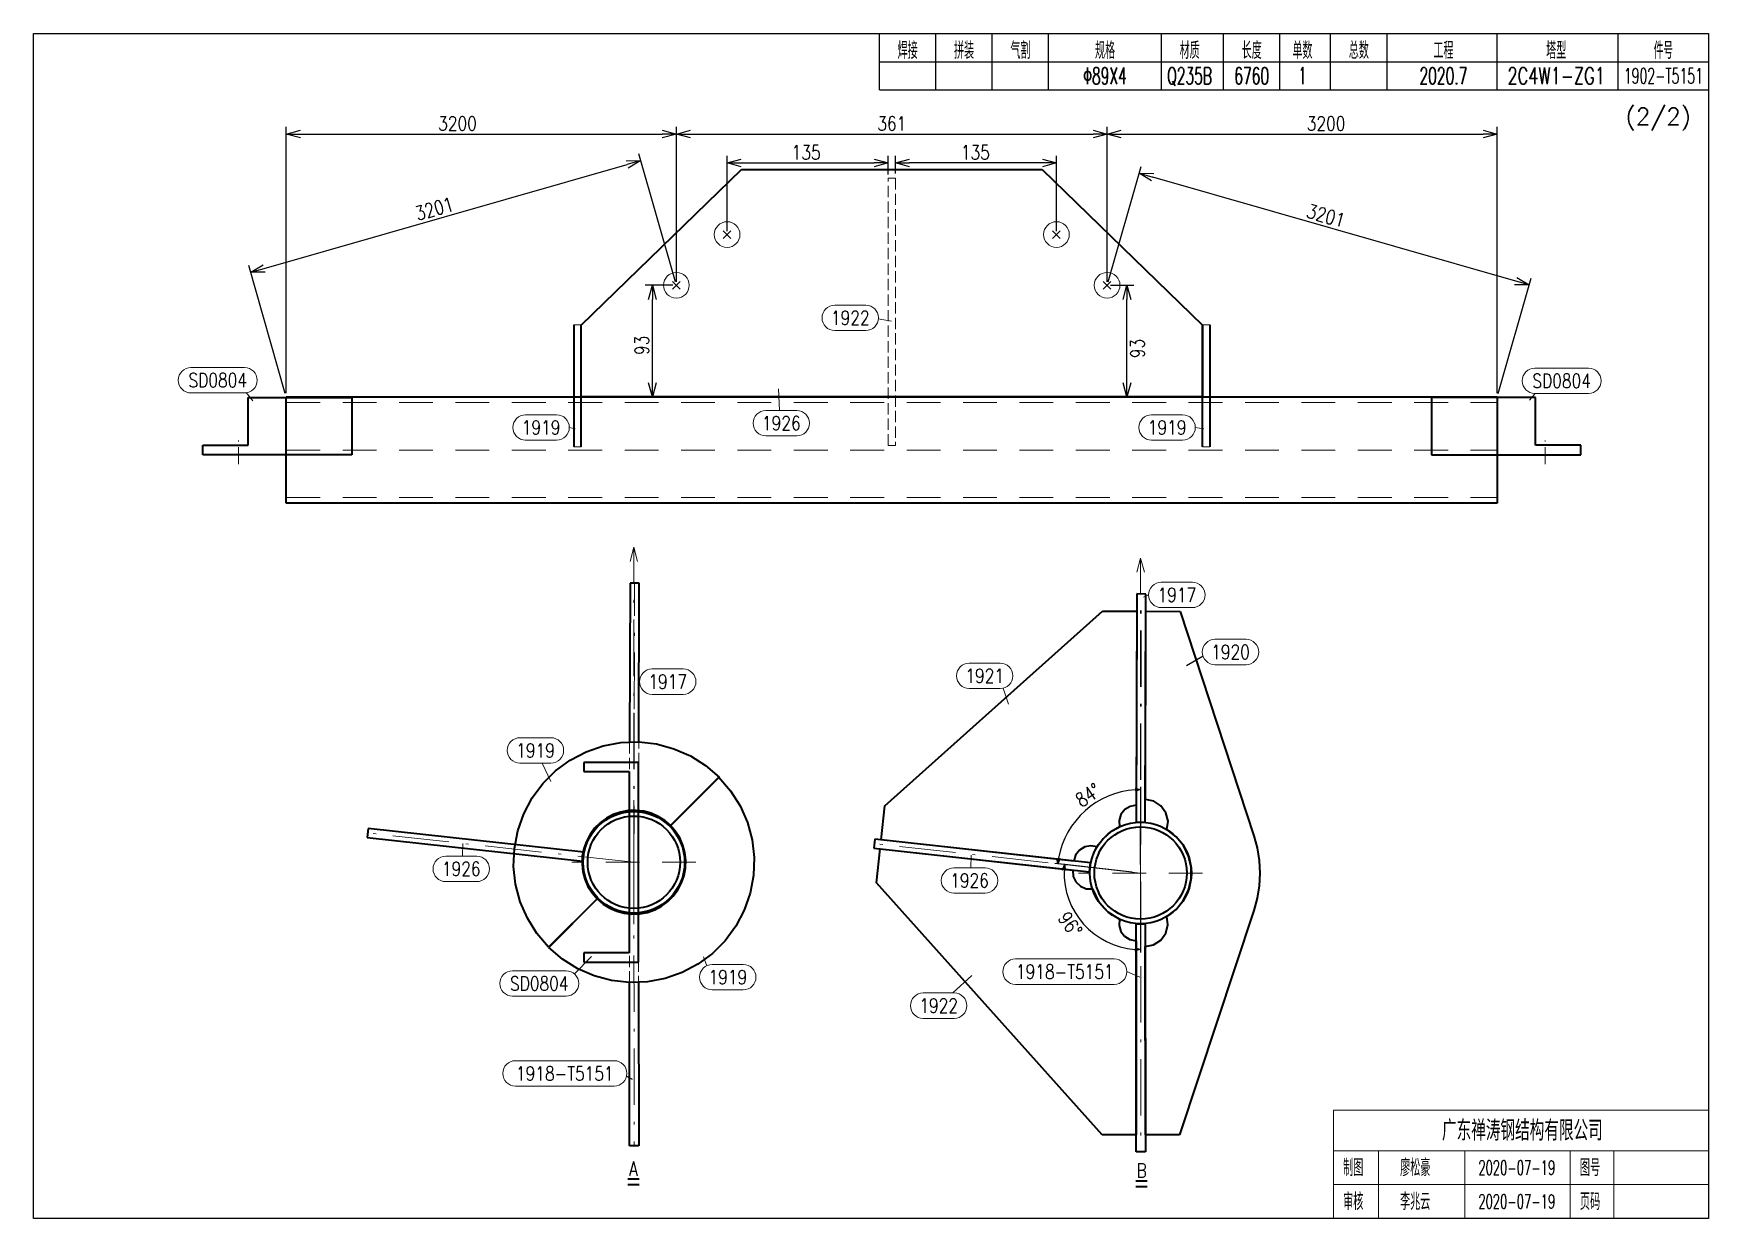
# Model space of a CAD drawing. Extents: x 154981 to 165753, y -86801 to -82885.
# Drawn here: x 157024.1 to 157321.1, y -84356.7 to -84146.7 of the extents above; entities that cross this region are included whole.
import ezdxf
from ezdxf.enums import TextEntityAlignment as Align

# ---------------------------------------------------------------- set-up
doc = ezdxf.new("R2010")
doc.units = 0
doc.header["$MEASUREMENT"] = 0
for name, pattern in [('一点画线', [5.2, 3, -1, 0.2, -1]), ('虚线', [2.75, 2, -0.75]), ('长一点画线', [16.5, 10, -3, 0.5, -3]), ('长虚线', [10, 6, -4])]:
    doc.linetypes.add(name, pattern=pattern)
doc.layers.get('0').update_dxf_attribs({"linetype": 'CONTINUOUS', "lineweight": 25})
doc.layers.get('Defpoints').update_dxf_attribs({"linetype": 'CONTINUOUS'})
doc.layers.add('4', color=7, linetype='CONTINUOUS', lineweight=25)
doc.layers.add('5', color=7, linetype='CONTINUOUS', lineweight=25)
doc.styles.add('DimFont', font='simplex.shx', dxfattribs={"width": 0.8, "bigfont": 'gbhzfs.shx'})
doc.styles.get("Standard").update_dxf_attribs({"font": 'simplex.shx', "width": 0.7, "height": 3, "bigfont": 'gbhzfs.shx'})
doc.dimstyles.new('DHDxfDimStyleOpen30', dxfattribs={"dimtxt": 2.5, "dimasz": 2.5, "dimexe": 1.25, "dimexo": 0.625, "dimtad": 2, "dimtxsty": 'DimFont', "dimblk": 'OPEN30', "dimblk1": 'OPEN30', "dimblk2": 'OPEN30', "dimcen": 2.5, "dimadec": 0, "dimazin": 0, "dimtfac": 1, "dimtmove": 0, "dimatfit": 3, "dimfxl": 0, "dimarcsym": 0})

# ---------------------------------------------------------------- blocks, each defined once
blk = doc.blocks.new('_OPEN30')
at = {"color": 0, "linetype": 'ByBlock', "lineweight": -2}
for p, q in [((-1, 0.27), (0, 0)), ((0, 0), (-1, -0.27)), ((0, 0), (-1, 0))]:
    blk.add_line(p, q, dxfattribs=at)
blk = doc.blocks.new('*D255')
at = {"layer": '5', "color": 3, "linetype": 'Continuous', "lineweight": -2}
for p, q in [((157218.93, -84295.28), (157206.43, -84293.9)), ((157220.42, -84296.94), (157220.42, -84309.51))]:
    blk.add_line(p, q, dxfattribs=at)
blk.add_arc((157220.42, -84295.44), 13.57, 177.9452, 265.7775, dxfattribs=at)
at = {"layer": 'Defpoints', "color": 0, "linetype": 'Continuous'}
for p in [(157219.43, -84295.33), (157220.42, -84295.44), (157220.42, -84296.44), (157213.21, -84306.94)]:
    blk.add_point(p, dxfattribs=at)
at = {"layer": '5', "color": 3, "linetype": 'Continuous', "lineweight": -2}
for p, rotation in [((157206.93, -84293.96), 85.83393152627944), ((157220.42, -84309.01), 357.8887699843777)]:
    blk.add_blockref('_OPEN30', p, dxfattribs=dict(at, rotation=rotation))
at = {"layer": '5', "color": 6, "linetype": 'Continuous', "lineweight": 18, "insert": (157207.93, -84304.53), "char_height": 2.5, "attachment_point": 5, "rotation": 306.0328, "style": 'DimFont'}
blk.add_mtext('96%%d', dxfattribs=at)
blk = doc.blocks.new('*D256')
at = {"layer": '5', "color": 3, "linetype": 'Continuous', "lineweight": -2}
for p, q in [((157220.42, -84293.94), (157220.46, -84280.16)), ((157218.93, -84295.28), (157205.23, -84293.77))]:
    blk.add_line(p, q, dxfattribs=at)
blk.add_arc((157220.42, -84295.44), 14.78, 93.7243, 169.8465, dxfattribs=at)
at = {"layer": 'Defpoints', "color": 0, "linetype": 'Continuous'}
for p in [(157208.2, -84287.12), (157220.42, -84294.44), (157219.43, -84295.33), (157220.42, -84295.44)]:
    blk.add_point(p, dxfattribs=at)
at = {"layer": '5', "color": 3, "linetype": 'Continuous', "lineweight": -2}
for p, rotation in [((157220.46, -84280.66), 1.786205470925238), ((157205.72, -84293.82), 261.7846229262113)]:
    blk.add_blockref('_OPEN30', p, dxfattribs=dict(at, rotation=rotation))
at = {"layer": '5', "color": 6, "linetype": 'Continuous', "lineweight": 18, "insert": (157211.1, -84281.63), "char_height": 2.5, "attachment_point": 5, "rotation": 34.0302, "style": 'DimFont'}
blk.add_mtext('84%%d', dxfattribs=at)
blk = doc.blocks.new('*D257')
at = {"layer": '5', "color": 3, "linetype": 'Continuous', "lineweight": -2}
for p, q in [((157176.94, -84171.49), (157176.94, -84168.36)), ((157203, -84169.61), (157179.44, -84169.61)), ((157205.5, -84181.67), (157205.5, -84168.36))]:
    blk.add_line(p, q, dxfattribs=at)
at = {"layer": 'Defpoints', "color": 0, "linetype": 'Continuous'}
for p in [(157176.94, -84169.61), (157176.94, -84172.11), (157205.5, -84182.3)]:
    blk.add_point(p, dxfattribs=at)
at = {"layer": '5', "color": 3, "linetype": 'Continuous', "lineweight": -2, "xscale": 2.5, "yscale": 2.5, "zscale": 2.5, "rotation": 180}
blk.add_blockref('_OPEN30', (157176.94, -84169.61), dxfattribs=at)
at = {"layer": '5', "color": 3, "linetype": 'Continuous', "lineweight": -2, "xscale": 2.5, "yscale": 2.5, "zscale": 2.5}
blk.add_blockref('_OPEN30', (157205.5, -84169.61), dxfattribs=at)
at = {"layer": '5', "color": 6, "linetype": 'Continuous', "lineweight": 18, "insert": (157191.12, -84167.73), "char_height": 2.5, "attachment_point": 5, "line_spacing_factor": 0.6, "style": 'DimFont'}
blk.add_mtext('135', dxfattribs=at)
blk = doc.blocks.new('*D258')
at = {"layer": '5', "color": 3, "linetype": 'Continuous', "lineweight": -2}
for p, q in [((157147.1, -84181.67), (157147.1, -84168.36)), ((157149.6, -84169.61), (157173.17, -84169.61)), ((157175.67, -84171.67), (157175.67, -84168.36))]:
    blk.add_line(p, q, dxfattribs=at)
at = {"layer": 'Defpoints', "color": 0, "linetype": 'Continuous'}
for p in [(157175.67, -84169.61), (157175.67, -84172.3), (157147.1, -84182.3)]:
    blk.add_point(p, dxfattribs=at)
at = {"layer": '5', "color": 3, "linetype": 'Continuous', "lineweight": -2, "xscale": 2.5, "yscale": 2.5, "zscale": 2.5, "rotation": 180}
blk.add_blockref('_OPEN30', (157147.1, -84169.61), dxfattribs=at)
at = {"layer": '5', "color": 3, "linetype": 'Continuous', "lineweight": -2, "xscale": 2.5, "yscale": 2.5, "zscale": 2.5}
blk.add_blockref('_OPEN30', (157175.67, -84169.61), dxfattribs=at)
at = {"layer": '5', "color": 6, "linetype": 'Continuous', "lineweight": 18, "insert": (157161.12, -84167.73), "char_height": 2.5, "attachment_point": 5, "line_spacing_factor": 0.6, "style": 'DimFont'}
blk.add_mtext('135', dxfattribs=at)
blk = doc.blocks.new('*D259')
at = {"layer": '5', "color": 3, "linetype": 'Continuous', "lineweight": -2}
for p, q in [((157214.49, -84190.66), (157214.49, -84163.23)), ((157283.66, -84210.43), (157283.66, -84163.23)), ((157216.99, -84164.48), (157281.16, -84164.48))]:
    blk.add_line(p, q, dxfattribs=at)
at = {"layer": 'Defpoints', "color": 0, "linetype": 'Continuous'}
for p in [(157283.66, -84164.48), (157214.49, -84191.28), (157283.66, -84211.06)]:
    blk.add_point(p, dxfattribs=at)
at = {"layer": '5', "color": 3, "linetype": 'Continuous', "lineweight": -2, "xscale": 2.5, "yscale": 2.5, "zscale": 2.5, "rotation": 180}
blk.add_blockref('_OPEN30', (157214.49, -84164.48), dxfattribs=at)
at = {"layer": '5', "color": 3, "linetype": 'Continuous', "lineweight": -2, "xscale": 2.5, "yscale": 2.5, "zscale": 2.5}
blk.add_blockref('_OPEN30', (157283.66, -84164.48), dxfattribs=at)
at = {"layer": '5', "color": 6, "linetype": 'Continuous', "lineweight": 18, "insert": (157253.31, -84162.61), "char_height": 2.5, "attachment_point": 5, "line_spacing_factor": 0.6, "style": 'DimFont'}
blk.add_mtext('3200', dxfattribs=at)
blk = doc.blocks.new('*D260')
at = {"layer": '5', "color": 3, "linetype": 'Continuous', "lineweight": -2}
for p, q in [((157138.11, -84190.66), (157138.11, -84163.23)), ((157214.49, -84190.66), (157214.49, -84163.23)), ((157140.61, -84164.48), (157211.99, -84164.48))]:
    blk.add_line(p, q, dxfattribs=at)
at = {"layer": 'Defpoints', "color": 0, "linetype": 'Continuous'}
for p in [(157214.49, -84164.48), (157138.11, -84191.28), (157214.49, -84191.28)]:
    blk.add_point(p, dxfattribs=at)
at = {"layer": '5', "color": 3, "linetype": 'Continuous', "lineweight": -2, "xscale": 2.5, "yscale": 2.5, "zscale": 2.5, "rotation": 180}
blk.add_blockref('_OPEN30', (157138.11, -84164.48), dxfattribs=at)
at = {"layer": '5', "color": 3, "linetype": 'Continuous', "lineweight": -2, "xscale": 2.5, "yscale": 2.5, "zscale": 2.5}
blk.add_blockref('_OPEN30', (157214.49, -84164.48), dxfattribs=at)
at = {"layer": '5', "color": 6, "linetype": 'Continuous', "lineweight": 18, "insert": (157176.3, -84162.61), "char_height": 2.5, "attachment_point": 5, "line_spacing_factor": 0.6, "style": 'DimFont'}
blk.add_mtext('361', dxfattribs=at)
blk = doc.blocks.new('*D261')
at = {"layer": '5', "color": 3, "linetype": 'Continuous', "lineweight": -2}
for p, q in [((157068.94, -84210.43), (157068.94, -84163.23)), ((157138.11, -84190.66), (157138.11, -84163.23)), ((157071.44, -84164.48), (157135.61, -84164.48))]:
    blk.add_line(p, q, dxfattribs=at)
at = {"layer": 'Defpoints', "color": 0, "linetype": 'Continuous'}
for p in [(157138.11, -84164.48), (157138.11, -84191.28), (157068.94, -84211.06)]:
    blk.add_point(p, dxfattribs=at)
at = {"layer": '5', "color": 3, "linetype": 'Continuous', "lineweight": -2, "xscale": 2.5, "yscale": 2.5, "zscale": 2.5, "rotation": 180}
blk.add_blockref('_OPEN30', (157068.94, -84164.48), dxfattribs=at)
at = {"layer": '5', "color": 3, "linetype": 'Continuous', "lineweight": -2, "xscale": 2.5, "yscale": 2.5, "zscale": 2.5}
blk.add_blockref('_OPEN30', (157138.11, -84164.48), dxfattribs=at)
at = {"layer": '5', "color": 6, "linetype": 'Continuous', "lineweight": 18, "insert": (157099.29, -84162.61), "char_height": 2.5, "attachment_point": 5, "line_spacing_factor": 0.6, "style": 'DimFont'}
blk.add_mtext('3200', dxfattribs=at)
blk = doc.blocks.new('*D262')
at = {"layer": '5', "color": 3, "linetype": 'Continuous', "lineweight": -2}
for p, q in [((157215.11, -84191.28), (157219.24, -84191.28)), ((157217.99, -84208.56), (157217.99, -84193.78)), ((157215.11, -84211.06), (157219.24, -84211.06))]:
    blk.add_line(p, q, dxfattribs=at)
at = {"layer": 'Defpoints', "color": 0, "linetype": 'Continuous'}
for p in [(157214.49, -84191.28), (157217.99, -84191.28), (157214.49, -84211.06)]:
    blk.add_point(p, dxfattribs=at)
at = {"layer": '5', "color": 3, "linetype": 'Continuous', "lineweight": -2, "xscale": 2.5, "yscale": 2.5, "zscale": 2.5}
for p, rotation in [((157217.99, -84191.28), 90), ((157217.99, -84211.06), 270)]:
    blk.add_blockref('_OPEN30', p, dxfattribs=dict(at, rotation=rotation))
at = {"layer": '5', "color": 6, "linetype": 'Continuous', "lineweight": 18, "insert": (157219.87, -84202.48), "char_height": 2.5, "attachment_point": 5, "rotation": 90, "line_spacing_factor": 0.6, "style": 'DimFont'}
blk.add_mtext('93', dxfattribs=at)
blk = doc.blocks.new('*D263')
at = {"layer": '5', "color": 3, "linetype": 'Continuous', "lineweight": -2}
for p, q in [((157137.49, -84191.28), (157132.6, -84191.28)), ((157133.85, -84208.56), (157133.85, -84193.78)), ((157137.49, -84211.06), (157132.6, -84211.06))]:
    blk.add_line(p, q, dxfattribs=at)
at = {"layer": 'Defpoints', "color": 0, "linetype": 'Continuous'}
for p in [(157133.85, -84191.28), (157138.11, -84191.28), (157138.11, -84211.06)]:
    blk.add_point(p, dxfattribs=at)
at = {"layer": '5', "color": 3, "linetype": 'Continuous', "lineweight": -2, "xscale": 2.5, "yscale": 2.5, "zscale": 2.5}
for p, rotation in [((157133.85, -84191.28), 90), ((157133.85, -84211.06), 270)]:
    blk.add_blockref('_OPEN30', p, dxfattribs=dict(at, rotation=rotation))
at = {"layer": '5', "color": 6, "linetype": 'Continuous', "lineweight": 18, "insert": (157131.97, -84201.92), "char_height": 2.5, "attachment_point": 5, "rotation": 90, "line_spacing_factor": 0.6, "style": 'DimFont'}
blk.add_mtext('93', dxfattribs=at)
blk = doc.blocks.new('*D264')
at = {"layer": '5', "color": 3, "linetype": 'Continuous', "lineweight": -2}
for p, q in [((157214.66, -84190.68), (157220.51, -84170.24)), ((157286.93, -84190.53), (157222.57, -84172.13)), ((157283.83, -84210.46), (157289.68, -84190.02))]:
    blk.add_line(p, q, dxfattribs=at)
at = {"layer": 'Defpoints', "color": 0, "linetype": 'Continuous'}
for p in [(157220.16, -84171.44), (157214.49, -84191.28), (157283.66, -84211.06)]:
    blk.add_point(p, dxfattribs=at)
at = {"layer": '5', "color": 3, "linetype": 'Continuous', "lineweight": -2, "xscale": 2.5, "yscale": 2.5, "zscale": 2.5}
for p, rotation in [((157220.16, -84171.44), 164.0437304154656), ((157289.33, -84191.22), 344.0437304154655)]:
    blk.add_blockref('_OPEN30', p, dxfattribs=dict(at, rotation=rotation))
at = {"layer": '5', "color": 6, "linetype": 'Continuous', "lineweight": 18, "insert": (157253.28, -84178.96), "char_height": 2.5, "attachment_point": 5, "rotation": 344.0437, "line_spacing_factor": 0.6, "style": 'DimFont'}
blk.add_mtext('3201', dxfattribs=at)
blk = doc.blocks.new('*D265')
at = {"layer": '5', "color": 3, "linetype": 'Continuous', "lineweight": -2}
for p, q in [((157137.94, -84190.68), (157131.46, -84168)), ((157065.03, -84188.29), (157129.4, -84169.88)), ((157068.77, -84210.46), (157062.28, -84187.77))]:
    blk.add_line(p, q, dxfattribs=at)
at = {"layer": 'Defpoints', "color": 0, "linetype": 'Continuous'}
for p in [(157131.8, -84169.2), (157138.11, -84191.28), (157068.94, -84211.06)]:
    blk.add_point(p, dxfattribs=at)
at = {"layer": '5', "color": 3, "linetype": 'Continuous', "lineweight": -2, "xscale": 2.5, "yscale": 2.5, "zscale": 2.5}
for p, rotation in [((157131.8, -84169.2), 15.95626958453446), ((157062.63, -84188.97), 195.9562695845345)]:
    blk.add_blockref('_OPEN30', p, dxfattribs=dict(at, rotation=rotation))
at = {"layer": '5', "color": 6, "linetype": 'Continuous', "lineweight": 18, "insert": (157095.19, -84177.71), "char_height": 2.5, "attachment_point": 5, "rotation": 15.9563, "line_spacing_factor": 0.6, "style": 'DimFont'}
blk.add_mtext('3201', dxfattribs=at)
blk = doc.blocks.new('板孔21.5')
at = {"layer": '5', "color": 7, "linetype": 'Continuous', "lineweight": 13}
for p, q in [((-0.3, -0.3), (0.3, 0.3)), ((0.3, -0.3), (-0.3, 0.3))]:
    blk.add_line(p, q, dxfattribs=at)
blk.add_circle((0, 0), 1, dxfattribs=at)
blk = doc.blocks.new('CTDHK')
at = {"color": 0, "linetype": 'Continuous'}
for p, q in [((0, 210), (297, 210)), ((0, 0), (0, 210)), ((297, 210), (297, 0)), ((297, 0), (0, 0))]:
    blk.add_line(p, q, dxfattribs=at)

msp = doc.modelspace()

# ---------------------------------------------------------------- linework, layer by layer
at = {"color": 3, "linetype": 'Continuous'}
for p, q in [((157228.5716, -84258.67487), (157231.49978, -84256.9338)), ((157129.28627, -84331.439), (157130.29677, -84332.00005))]:
    msp.add_line(p, q, dxfattribs=at)
at = {"layer": '4', "color": 1, "linetype": 'Continuous', "lineweight": 25}
for p, q in [((157174.11666, -84156.66733), (157174.11666, -84146.66733)), ((157184.11666, -84156.66733), (157184.11666, -84146.66733)), ((157194.11666, -84156.66733), (157194.11666, -84146.66733)), ((157204.11666, -84156.66733), (157204.11666, -84146.66733)), ((157224.11666, -84156.66733), (157224.11666, -84146.66733)), ((157235.11666, -84156.66733), (157235.11666, -84146.66733)), ((157245.11666, -84156.66733), (157245.11666, -84146.66733)), ((157254.11666, -84156.66733), (157254.11666, -84146.66733)), ((157264.11666, -84156.66733), (157264.11666, -84146.66733)), ((157283.61666, -84156.66733), (157283.61666, -84146.66733)), ((157305.11666, -84156.66733), (157305.11666, -84146.66733)), ((157174.11666, -84151.66733), (157321.11666, -84151.66733)), ((157174.11666, -84156.66733), (157321.11666, -84156.66733))]:
    msp.add_line(p, q, dxfattribs=at)
at = {"layer": '4', "color": 1, "linetype": 'Continuous', "lineweight": 18}
for p, q in [((157254.61666, -84356.66733), (157254.61666, -84337.46733)), ((157254.61666, -84337.46733), (157321.11666, -84337.46733)), ((157254.61666, -84344.66733), (157321.11666, -84344.66733)), ((157262.61666, -84356.66733), (157262.61666, -84344.66733)), ((157277.91666, -84356.66733), (157277.91666, -84344.66733)), ((157296.61666, -84356.66733), (157296.61666, -84344.66733)), ((157304.31666, -84356.66733), (157304.31666, -84344.66733)), ((157254.61666, -84350.66733), (157321.11666, -84350.66733))]:
    msp.add_line(p, q, dxfattribs=at)
msp.add_lwpolyline([(157024.11666, -84146.66733), (157024.11666, -84356.66733), (157321.11666, -84356.66733), (157321.11666, -84146.66733)], close=True, dxfattribs=at)
at = {"layer": '5', "color": 7, "linetype": 'Continuous', "lineweight": 35}
for p, q in [((157121.20109, -84198.35103), (157149.64491, -84170.76407)), ((157149.64491, -84170.76407), (157202.95748, -84170.76407)), ((157202.95748, -84170.76407), (157231.40129, -84198.35103)), ((157119.93038, -84198.28644), (157119.93038, -84219.92016)), ((157121.20109, -84219.92016), (157121.20109, -84198.28644)), ((157121.20109, -84211.05811), (157121.20109, -84198.35103)), ((157231.40129, -84219.92016), (157231.40129, -84198.28644)), ((157231.40129, -84198.35103), (157231.40129, -84211.05811)), ((157232.672, -84198.28644), (157232.672, -84219.92016)), ((157062.16448, -84211.16401), (157080.58976, -84211.16401)), ((157062.16448, -84219.63539), (157062.16448, -84211.16401)), ((157068.9416, -84211.05811), (157283.66079, -84211.05811)), ((157068.9416, -84229.90695), (157068.9416, -84211.05811)), ((157080.58976, -84211.16401), (157080.58976, -84221.32967)), ((157231.40129, -84211.05811), (157121.20109, -84211.05811)), ((157272.01263, -84211.16401), (157272.01263, -84221.32967)), ((157290.4379, -84211.16401), (157272.01263, -84211.16401)), ((157283.66079, -84211.05811), (157283.66079, -84229.90695)), ((157290.4379, -84219.63539), (157290.4379, -84211.16401)), ((157054.11666, -84219.63539), (157062.16448, -84219.63539)), ((157054.11666, -84221.32967), (157054.11666, -84219.63539)), ((157298.48572, -84219.63539), (157290.4379, -84219.63539)), ((157298.48572, -84221.32967), (157298.48572, -84219.63539)), ((157080.58976, -84221.32967), (157054.11666, -84221.32967)), ((157272.01263, -84221.32967), (157298.48572, -84221.32967)), ((157283.66079, -84229.90695), (157068.9416, -84229.90695)), ((157129.89557, -84244.08732), (157129.82086, -84272.26943)), ((157131.51354, -84244.09161), (157129.89557, -84244.08732)), ((157131.43899, -84272.21486), (157131.51354, -84244.09161)), ((157219.74123, -84245.99475), (157219.63403, -84286.43885)), ((157221.3592, -84245.99903), (157219.74123, -84245.99475)), ((157221.252, -84286.44314), (157221.3592, -84245.99903)), ((157175.0698, -84283.53465), (157213.66571, -84249.0436)), ((157213.66571, -84249.0436), (157219.73311, -84249.05968)), ((157219.73311, -84249.05968), (157219.64197, -84283.44159)), ((157221.26262, -84282.43464), (157221.35108, -84249.06397)), ((157221.35108, -84249.06397), (157227.41847, -84249.08005)), ((157227.41847, -84249.08005), (157240.49578, -84288.83716)), ((157122.09283, -84273.95423), (157125.1057, -84272.90894)), ((157125.1057, -84272.90894), (157128.24071, -84272.32437)), ((157128.24071, -84272.32437), (157131.42782, -84272.21357)), ((157131.42782, -84272.21357), (157134.59586, -84272.57903)), ((157134.59586, -84272.57903), (157137.67404, -84273.41258)), ((157137.67404, -84273.41258), (157140.59361, -84274.69559)), ((157116.6985, -84277.3238), (157119.26941, -84275.43689)), ((157119.26941, -84275.43689), (157122.09283, -84273.95423)), ((157121.67461, -84275.83691), (157121.67461, -84277.45489)), ((157131.38248, -84275.83691), (157121.67461, -84275.83691)), ((157131.38248, -84311.23017), (157131.38248, -84275.83691)), ((157140.59361, -84274.69559), (157143.28934, -84276.39942)), ((157143.28934, -84276.39942), (157145.70102, -84278.48599)), ((157112.53702, -84282.13368), (157114.43754, -84279.57281)), ((157114.43754, -84279.57281), (157116.6985, -84277.3238)), ((157121.67461, -84277.45489), (157129.7645, -84277.45489)), ((157129.7645, -84277.45489), (157129.7645, -84309.61219)), ((157137.07543, -84287.02154), (157145.64941, -84278.43429)), ((157145.70102, -84278.48599), (157137.09769, -84287.04384)), ((157145.64941, -84278.43429), (157147.73146, -84280.84988)), ((157111.03942, -84284.9492), (157112.53702, -84282.13368)), ((157147.73146, -84280.84988), (157149.43022, -84283.54881)), ((157222.75279, -84282.72339), (157221.26262, -84282.43464)), ((157109.97817, -84287.95649), (157111.03942, -84284.9492)), ((157126.91596, -84285.08938), (157125.69827, -84285.72882)), ((157128.21534, -84284.63857), (157126.91596, -84285.08938)), ((157129.56741, -84284.38645), (157128.21534, -84284.63857)), ((157130.94195, -84284.33867), (157129.56741, -84284.38645)), ((157129.78877, -84284.37876), (157129.78836, -84284.53143)), ((157129.78836, -84284.53143), (157131.40633, -84284.53572)), ((157132.30826, -84284.49629), (157130.94195, -84284.33867)), ((157131.40633, -84284.53572), (157131.40671, -84284.39229)), ((157133.63581, -84284.85578), (157132.30826, -84284.49629)), ((157134.89496, -84285.40912), (157133.63581, -84284.85578)), ((157136.05758, -84286.14394), (157134.89496, -84285.40912)), ((157149.43022, -84283.54881), (157150.70775, -84286.47078)), ((157174.40639, -84289.56569), (157175.0698, -84283.53465)), ((157216.93657, -84285.08689), (157216.61833, -84286.14428)), ((157217.61218, -84284.21345), (157216.93657, -84285.08689)), ((157218.55564, -84283.63967), (157217.61218, -84284.21345)), ((157219.64197, -84283.44159), (157218.55564, -84283.63967)), ((157224.03161, -84283.54107), (157222.75279, -84282.72339)), ((157224.919, -84284.77253), (157224.03161, -84283.54107)), ((157225.29, -84286.24438), (157224.919, -84284.77253)), ((157083.46718, -84287.53798), (157083.29027, -84289.14625)), ((157121.71591, -84291.74534), (157083.46718, -84287.53798)), ((157109.37698, -84291.08835), (157109.97817, -84287.95649)), ((157123.61438, -84287.51256), (157122.79473, -84288.61701)), ((157124.58949, -84286.54261), (157123.61438, -84287.51256)), ((157125.69827, -84285.72882), (157124.58949, -84286.54261)), ((157137.09769, -84287.04384), (157136.05758, -84286.14394)), ((157137.97337, -84288.06334), (157137.07543, -84287.02154)), ((157138.70601, -84289.22733), (157137.97337, -84288.06334)), ((157150.70775, -84286.47078), (157151.53552, -84289.55052)), ((157215.12986, -84288.15925), (157213.77551, -84289.36956)), ((157216.69963, -84287.24553), (157215.12986, -84288.15925)), ((157216.61833, -84286.14428), (157216.69963, -84287.24553)), ((157219.63403, -84286.43885), (157221.252, -84286.44314)), ((157225.09238, -84287.74934), (157225.29, -84286.24438)), ((157226.70964, -84289.00436), (157225.09238, -84287.74934)), ((157083.29027, -84289.14625), (157121.539, -84293.35361)), ((157109.24929, -84294.27484), (157109.37698, -84291.08835)), ((157121.69115, -84291.12827), (157121.43187, -84292.47898)), ((157122.14884, -84289.83129), (157121.69115, -84291.12827)), ((157122.79473, -84288.61701), (157122.14884, -84289.83129)), ((157139.25699, -84290.48752), (157138.70601, -84289.22733)), ((157139.61398, -84291.81574), (157139.25699, -84290.48752)), ((157151.53552, -84289.55052), (157151.89502, -84292.71924)), ((157173.31284, -84289.4454), (157173.13593, -84291.05368)), ((157173.13593, -84291.05368), (157211.38466, -84295.26104)), ((157211.56157, -84293.65276), (157173.31284, -84289.4454)), ((157173.56606, -84297.205), (157174.22948, -84291.17397)), ((157174.22948, -84291.17397), (157208.40536, -84294.93331)), ((157208.58227, -84293.32504), (157174.40639, -84289.56569)), ((157209.57656, -84291.39443), (157208.90075, -84292.26772)), ((157210.52017, -84290.82088), (157209.57656, -84291.39443)), ((157211.60654, -84290.62305), (157210.52017, -84290.82088)), ((157212.69176, -84290.82715), (157211.60654, -84290.62305)), ((157213.77551, -84289.36956), (157212.69176, -84290.82715)), ((157228.00145, -84290.59238), (157226.70964, -84289.00436)), ((157228.90099, -84292.43124), (157228.00145, -84290.59238)), ((157240.49578, -84288.83716), (157241.08286, -84291.00333)), ((157241.08286, -84291.00333), (157241.43692, -84293.21954)), ((157109.59795, -84297.44476), (157109.24929, -84294.27484)), ((157121.43187, -84292.47898), (157121.3768, -84293.85325)), ((157121.3768, -84293.85325), (157121.52717, -84295.22037)), ((157121.539, -84293.35361), (157121.71591, -84291.74534)), ((157139.76903, -84293.18235), (157139.61398, -84291.81574)), ((157139.71867, -84294.55679), (157139.76903, -84293.18235)), ((157151.89502, -84292.71924), (157151.77825, -84295.90614)), ((157208.90075, -84292.26772), (157208.58227, -84293.32504)), ((157211.38466, -84295.26104), (157211.56157, -84293.65276)), ((157229.36172, -84294.42581), (157228.90099, -84292.43124)), ((157229.3598, -84296.4729), (157229.36172, -84294.42581)), ((157241.43692, -84293.21954), (157241.55398, -84295.4608)), ((157110.41517, -84300.52732), (157109.59795, -84297.44476)), ((157121.52717, -84295.22037), (157121.87962, -84296.54981)), ((157121.87962, -84296.54981), (157122.42627, -84297.81188)), ((157138.36904, -84298.4234), (157139.01077, -84297.20692)), ((157139.01077, -84297.20692), (157139.46402, -84295.90838)), ((157139.46402, -84295.90838), (157139.71867, -84294.55679)), ((157151.77825, -84295.90614), (157151.18779, -84299.04005)), ((157213.57861, -84341.82556), (157173.56606, -84297.205)), ((157208.40536, -84294.93331), (157208.4864, -84296.03458)), ((157208.4864, -84296.03458), (157208.95622, -84297.03388)), ((157208.95622, -84297.03388), (157209.75259, -84297.79883)), ((157228.89533, -84298.46661), (157229.3598, -84296.4729)), ((157241.55398, -84295.4608), (157241.43271, -84297.70184)), ((157124.04929, -84300.02324), (157115.44596, -84308.58109)), ((157115.49757, -84308.63279), (157124.07155, -84300.04554)), ((157122.42627, -84297.81188), (157123.15492, -84298.97837)), ((157123.15492, -84298.97837), (157124.04929, -84300.02324)), ((157124.07155, -84300.04554), (157125.11474, -84300.94187)), ((157136.58139, -84300.50394), (157137.55317, -84299.53065)), ((157137.55317, -84299.53065), (157138.36904, -84298.4234)), ((157151.18779, -84299.04005), (157150.13684, -84302.05094)), ((157209.75259, -84297.79883), (157210.76999, -84298.22808)), ((157210.76999, -84298.22808), (157211.87362, -84298.26475)), ((157211.87362, -84298.26475), (157212.95936, -84300.47598)), ((157212.95936, -84300.47598), (157214.60397, -84302.31)), ((157226.69754, -84301.88937), (157227.99234, -84300.30378)), ((157227.99234, -84300.30378), (157228.89533, -84298.46661)), ((157241.07449, -84299.91739), (157240.48335, -84302.08245)), ((157241.43271, -84297.70184), (157241.07449, -84299.91739)), ((157111.68269, -84303.45365), (157110.41517, -84300.52732)), ((157125.11474, -84300.94187), (157126.27986, -84301.67271)), ((157126.27986, -84301.67271), (157127.5409, -84302.22173)), ((157127.5409, -84302.22173), (157128.86968, -84302.57668)), ((157128.86968, -84302.57668), (157130.23652, -84302.72961)), ((157129.77146, -84302.53416), (157131.38944, -84302.53291)), ((157129.77157, -84302.67759), (157129.77146, -84302.53416)), ((157130.23652, -84302.72961), (157131.61088, -84302.67713)), ((157131.38944, -84302.53291), (157131.38956, -84302.68558)), ((157131.61088, -84302.67713), (157132.96208, -84302.42038)), ((157132.96208, -84302.42038), (157134.25992, -84301.96512)), ((157134.25992, -84301.96512), (157135.4754, -84301.32152)), ((157135.4754, -84301.32152), (157136.58139, -84300.50394)), ((157150.13684, -84302.05094), (157148.64888, -84304.87158)), ((157214.60397, -84302.31), (157216.68425, -84303.6294)), ((157225.07793, -84303.14134), (157226.69754, -84301.88937)), ((157225.27273, -84304.64667), (157225.07793, -84303.14134)), ((157240.48335, -84302.08245), (157227.33142, -84341.81493)), ((157113.3722, -84306.15838), (157111.68269, -84303.45365)), ((157115.44596, -84308.58109), (157113.3722, -84306.15838)), ((157148.64888, -84304.87158), (157146.75715, -84307.43894)), ((157216.68425, -84303.6294), (157216.60089, -84304.73049)), ((157216.60089, -84304.73049), (157216.91713, -84305.78847)), ((157216.91713, -84305.78847), (157217.5911, -84306.66319)), ((157219.61713, -84304.44159), (157221.2351, -84304.44033)), ((157219.65403, -84344.87653), (157219.61713, -84304.44159)), ((157221.2351, -84304.44033), (157221.272, -84344.87528)), ((157224.00926, -84307.34762), (157224.89896, -84306.11782)), ((157224.89896, -84306.11782), (157225.27273, -84304.64667)), ((157117.91638, -84310.7111), (157115.49757, -84308.63279)), ((157146.75715, -84307.43894), (157144.5039, -84309.69568)), ((157217.5911, -84306.66319), (157218.53349, -84307.23873)), ((157218.53349, -84307.23873), (157219.61944, -84307.43886)), ((157219.61944, -84307.43886), (157219.64602, -84341.82087)), ((157221.2382, -84308.44884), (157222.72891, -84308.16289)), ((157221.264, -84341.81962), (157221.2382, -84308.44884)), ((157222.72891, -84308.16289), (157224.00926, -84307.34762)), ((157120.61793, -84312.40568), (157117.91638, -84310.7111)), ((157121.67461, -84309.61219), (157121.67461, -84311.23017)), ((157129.7645, -84309.61219), (157121.67461, -84309.61219)), ((157121.67461, -84311.23017), (157131.38248, -84311.23017)), ((157141.93946, -84311.59138), (157139.12114, -84313.0837)), ((157144.5039, -84309.69568), (157141.93946, -84311.59138)), ((157123.54187, -84313.67869), (157120.61793, -84312.40568)), ((157126.62289, -84314.5017), (157123.54187, -84313.67869)), ((157129.79216, -84314.85631), (157126.62289, -84314.5017)), ((157129.80836, -84343.80265), (157129.78099, -84314.85506)), ((157132.97888, -84314.7346), (157129.79216, -84314.85631)), ((157131.39892, -84314.79494), (157131.42634, -84343.8014)), ((157136.11187, -84314.1393), (157132.97888, -84314.7346)), ((157139.12114, -84313.0837), (157136.11187, -84314.1393)), ((157219.64602, -84341.82087), (157213.57861, -84341.82556)), ((157227.33142, -84341.81493), (157221.264, -84341.81962)), ((157131.42634, -84343.8014), (157129.80836, -84343.80265)), ((157221.272, -84344.87528), (157219.65403, -84344.87653))]:
    msp.add_line(p, q, dxfattribs=at)
at = {"layer": '5', "color": 7, "linetype": '虚线', "lineweight": 18}
for p, q in [((157175.66584, -84172.2999), (157176.93655, -84172.2999)), ((157175.66584, -84219.6687), (157175.66584, -84172.2999)), ((157176.93655, -84172.2999), (157176.93655, -84219.6687)), ((157121.20109, -84198.28644), (157119.93038, -84198.28644)), ((157231.40129, -84198.28644), (157232.672, -84198.28644)), ((157119.93038, -84219.92016), (157121.20109, -84219.92016)), ((157176.93655, -84219.6687), (157175.66584, -84219.6687)), ((157232.672, -84219.92016), (157231.40129, -84219.92016)), ((157129.82086, -84272.26943), (157129.78877, -84284.37876)), ((157131.40671, -84284.39229), (157131.43899, -84272.21486)), ((157129.78099, -84314.85506), (157129.77157, -84302.67759)), ((157131.38956, -84302.68558), (157131.39892, -84314.79494))]:
    msp.add_line(p, q, dxfattribs=at)
at = {"layer": '5', "color": 3, "linetype": 'Continuous', "lineweight": 18}
for p, q in [((157166.18757, -84194.814), (157171.68757, -84194.814)), ((157166.18757, -84199.314), (157171.68757, -84199.314)), ((157173.88038, -84197.23282), (157176.27017, -84197.6532)), ((157052.04077, -84205.86465), (157061.54077, -84205.86465)), ((157290.32939, -84205.96044), (157299.82939, -84205.96044)), ((157052.04077, -84210.36465), (157061.54077, -84210.36465)), ((157062.99821, -84211.74169), (157061.82183, -84210.30332)), ((157156.41237, -84213.50024), (157156.23209, -84209.61381)), ((157289.39532, -84211.64502), (157290.29501, -84210.5022)), ((157290.32939, -84210.46044), (157299.82939, -84210.46044)), ((157111.36666, -84214.23253), (157116.86666, -84214.23253)), ((157153.96082, -84213.47672), (157159.46082, -84213.47672)), ((157222.36666, -84214.23253), (157227.86666, -84214.23253)), ((157120.14005, -84216.75393), (157119.11666, -84216.48253)), ((157231.61096, -84216.75393), (157230.11666, -84216.48253)), ((157111.36666, -84218.73253), (157116.86666, -84218.73253)), ((157153.96082, -84217.97672), (157159.46082, -84217.97672)), ((157222.36666, -84218.73253), (157227.86666, -84218.73253)), ((157229.59391, -84243.9142), (157224.09391, -84243.9142)), ((157220.95846, -84246.54003), (157221.84395, -84246.15095)), ((157229.59391, -84248.4142), (157224.09391, -84248.4142)), ((157239.10996, -84254.02861), (157233.60996, -84254.02861)), ((157195.53131, -84258.24564), (157190.03131, -84258.24564)), ((157239.10996, -84258.52861), (157233.60996, -84258.52861)), ((157139.32349, -84259.28354), (157133.82349, -84259.28354)), ((157139.32349, -84263.78354), (157133.82349, -84263.78354)), ((157195.53131, -84262.74564), (157190.03131, -84262.74564)), ((157196.96908, -84265.50232), (157196.07505, -84262.67896)), ((157115.87211, -84271.46123), (157110.37211, -84271.46123)), ((157115.87211, -84275.96123), (157110.37211, -84275.96123)), ((157115.83177, -84279.19858), (157114.30365, -84275.96123)), ((157100.24847, -84290.21206), (157100.20855, -84292.46516)), ((157102.71105, -84292.46516), (157097.21105, -84292.46516)), ((157192.83346, -84294.51012), (157187.33346, -84294.51012)), ((157190.37088, -84292.25703), (157190.33096, -84294.51012)), ((157102.71105, -84296.96516), (157097.21105, -84296.96516)), ((157192.83346, -84299.01012), (157187.33346, -84299.01012)), ((157123.07736, -84310.26649), (157119.9833, -84313.36402)), ((157142.91451, -84310.26989), (157143.49057, -84311.87419)), ((157149.97018, -84311.65452), (157144.47018, -84311.65452)), ((157215.73356, -84310.67841), (157198.23356, -84310.67841)), ((157118.5488, -84312.76635), (157109.0488, -84312.76635)), ((157190.50394, -84313.61516), (157187.12775, -84316.70391)), ((157215.73356, -84315.17841), (157198.23356, -84315.17841)), ((157220.26653, -84313.91538), (157217.98354, -84312.9199)), ((157118.5488, -84317.26635), (157109.0488, -84317.26635)), ((157149.97018, -84316.15452), (157144.47018, -84316.15452)), ((157187.36864, -84316.70391), (157181.86864, -84316.70391)), ((157187.36864, -84321.20391), (157181.86864, -84321.20391)), ((157127.07795, -84328.7054), (157109.57795, -84328.7054)), ((157127.07795, -84333.2054), (157109.57795, -84333.2054))]:
    msp.add_line(p, q, dxfattribs=at)
at = {"layer": '5', "color": 7, "linetype": '长虚线', "lineweight": 18}
for p, q in [((157068.9416, -84212.05811), (157283.66079, -84212.05811)), ((157068.9416, -84228.90695), (157283.66079, -84228.90695))]:
    msp.add_line(p, q, dxfattribs=at)
at = {"layer": '5', "color": 7, "linetype": '一点画线', "lineweight": 18}
for p, q in [((157060.47021, -84222.98253), (157060.47021, -84217.98253)), ((157060.47021, -84222.98253), (157060.47021, -84217.98253)), ((157292.13218, -84222.98253), (157292.13218, -84217.98253)), ((157292.13218, -84222.98253), (157292.13218, -84217.98253))]:
    msp.add_line(p, q, dxfattribs=at)
at = {"layer": '5', "color": 56, "linetype": '长虚线', "lineweight": 18}
msp.add_line((157068.9416, -84220.48253), (157283.66079, -84220.48253), dxfattribs=at)
at = {"layer": '5', "color": 7, "linetype": '长一点画线', "lineweight": 18}
for p, q in [((157130.57349, -84237.71196), (157129.90362, -84240.21196)), ((157130.57349, -84237.71196), (157129.90362, -84240.21196)), ((157130.57349, -84237.71196), (157131.24336, -84240.21196)), ((157130.57349, -84237.71196), (157131.24336, -84240.21196)), ((157130.57349, -84293.53354), (157130.57349, -84237.71196)), ((157220.41916, -84239.61938), (157219.74928, -84242.11938)), ((157220.41916, -84239.61938), (157219.74928, -84242.11938)), ((157220.41916, -84239.61938), (157221.08903, -84242.11938)), ((157220.41916, -84239.61938), (157221.08903, -84242.11938)), ((157220.41916, -84295.44096), (157220.41916, -84239.61938))]:
    msp.add_line(p, q, dxfattribs=at)
at = {"layer": '5', "color": 240, "linetype": '长一点画线', "lineweight": 18}
for p, q in [((157130.64545, -84266.38543), (157130.70455, -84244.08947)), ((157220.41916, -84295.44096), (157220.55022, -84245.99689)), ((157130.57349, -84293.53354), (157130.64357, -84267.09398)), ((157130.57349, -84293.53354), (157083.37872, -84288.34211)), ((157220.41916, -84295.44096), (157173.22439, -84290.24954)), ((157130.57349, -84293.53354), (157130.61735, -84343.80202)), ((157220.41916, -84295.44096), (157220.46301, -84344.87591))]:
    msp.add_line(p, q, dxfattribs=at)
at = {"layer": '5', "color": 240, "linetype": '长虚线', "lineweight": 18}
for p, q in [((157130.57349, -84282.53354), (157130.57349, -84304.53354)), ((157220.41916, -84284.44096), (157220.41916, -84306.44096)), ((157141.57349, -84293.53354), (157119.57349, -84293.53354)), ((157231.41916, -84295.44096), (157209.41916, -84295.44096))]:
    msp.add_line(p, q, dxfattribs=at)
at = {"layer": '5', "color": 3, "linetype": 'Continuous', "lineweight": 35}
for p, q in [((157131.4911, -84349.72285), (157129.4911, -84349.72285)), ((157131.4911, -84350.72285), (157129.4911, -84350.72285)), ((157221.58553, -84350.055), (157219.58553, -84350.055)), ((157221.58553, -84351.055), (157219.58553, -84351.055))]:
    msp.add_line(p, q, dxfattribs=at)
at = {"layer": '5', "color": 7, "linetype": 'Continuous', "lineweight": 35}
for centre, radius in [((157130.57349, -84293.53354), 9), ((157130.57349, -84293.53354), 9), ((157130.57349, -84293.53354), 8.19101), ((157130.57349, -84293.53354), 8.19101), ((157220.41916, -84295.44096), 9), ((157220.41916, -84295.44096), 9), ((157220.41916, -84295.44096), 8.19101), ((157220.41916, -84295.44096), 8.19101)]:
    msp.add_circle(centre, radius, dxfattribs=at)
at = {"layer": '5', "color": 3, "linetype": 'Continuous', "lineweight": 18}
for centre, start, end in [((157166.18757, -84197.064), 90, 270), ((157171.68757, -84197.064), 270, 90), ((157052.04077, -84208.11465), 90, 270), ((157061.54077, -84208.11465), 270, 90), ((157290.32939, -84208.21044), 90, 270), ((157299.82939, -84208.21044), 270, 90), ((157111.36666, -84216.48253), 90, 270), ((157116.86666, -84216.48253), 270, 90), ((157153.96082, -84215.72672), 90, 270), ((157159.46082, -84215.72672), 270, 90), ((157222.36666, -84216.48253), 90, 270), ((157227.86666, -84216.48253), 270, 90), ((157224.09391, -84246.1642), 90, 270), ((157229.59391, -84246.1642), 270, 90), ((157233.60996, -84256.27861), 90, 270), ((157239.10996, -84256.27861), 270, 90), ((157190.03131, -84260.49564), 90, 270), ((157195.53131, -84260.49564), 270, 90), ((157133.82349, -84261.53354), 90, 270), ((157139.32349, -84261.53354), 270, 90), ((157110.37211, -84273.71123), 90, 270), ((157115.87211, -84273.71123), 270, 90), ((157097.21105, -84294.71516), 90, 270), ((157102.71105, -84294.71516), 270, 90), ((157187.33346, -84296.76012), 90, 270), ((157192.83346, -84296.76012), 270, 90), ((157144.47018, -84313.90452), 90, 270), ((157149.97018, -84313.90452), 270, 90), ((157198.23356, -84312.92841), 90, 270), ((157215.73356, -84312.92841), 270, 90), ((157109.0488, -84315.01635), 90, 270), ((157118.5488, -84315.01635), 270, 90), ((157181.86864, -84318.95391), 90, 270), ((157187.36864, -84318.95391), 270, 90), ((157109.57795, -84330.9554), 90, 270), ((157127.07795, -84330.9554), 270, 90)]:
    msp.add_arc(centre, 2.25, start, end, dxfattribs=at)

# ---------------------------------------------------------------- block references
at = {"color": 2, "linetype": 'Continuous'}
msp.add_blockref('CTDHK', (157024.11666, -84356.66733), dxfattribs=at)
at = {"layer": '5', "color": 7, "linetype": 'Continuous', "lineweight": 35, "xscale": -2.277000000001863, "yscale": 2.277000000001863, "zscale": 2.277, "rotation": 180}
for p in [(157147.09908, -84182.29516), (157205.5033, -84182.29516), (157138.11381, -84191.28042), (157214.48857, -84191.28042)]:
    msp.add_blockref('板孔21.5', p, dxfattribs=at)

# ---------------------------------------------------------------- texts
at = {"layer": '4', "color": 1, "linetype": 'Continuous', "lineweight": 25}
for s, width, p in [('焊接', 0.7, (157179.11666, -84149.66733)), ('拼装', 0.7, (157189.11666, -84149.66733)), ('气割', 0.7, (157199.11666, -84149.66733)), ('规格', 0.7, (157214.11666, -84149.66733)), ('材质', 0.7, (157229.11666, -84149.66733)), ('长度', 0.7, (157240.11666, -84149.66733)), ('单数', 0.7, (157249.11666, -84149.66733)), ('总数', 0.7, (157259.11666, -84149.66733)), ('工程', 0.7, (157274.11666, -84149.66733)), ('塔型', 0.7, (157294.11666, -84149.66733)), ('件号', 0.6, (157313.11666, -84149.66733)), ('Φ89X4', 0.6, (157214.11666, -84154.16733)), ('Q235B', 0.6, (157229.11666, -84154.16733)), ('6760', 0.6, (157240.11666, -84154.16733)), ('1', 0.6, (157249.11666, -84154.16733)), ('2020.7', 0.6, (157274.11666, -84154.16733)), ('2C4W1-ZG1', 0.7, (157294.11666, -84154.16733))]:
    msp.add_text(s, height=3, dxfattribs=dict(at, width=width)).set_placement(p, align=Align.MIDDLE_CENTER)
at = {"layer": '4', "color": 4, "linetype": 'Continuous', "lineweight": 25, "width": 0.6}
msp.add_text('1902-T5151', height=2.7, dxfattribs=at).set_placement((157313.11666, -84154.16733), align=Align.MIDDLE_CENTER)
at = {"layer": '4', "color": 2, "linetype": 'Continuous', "lineweight": 25}
msp.add_text('(2/2)', height=3, dxfattribs=at).set_placement((157312.21326, -84161.35901), align=Align.MIDDLE_CENTER)
at = {"layer": '4', "color": 1, "linetype": 'Continuous', "lineweight": 13}
msp.add_text('广东禅涛钢结构有限公司', height=3.6, dxfattribs=at).set_placement((157288.11666, -84341.06733), align=Align.MIDDLE_CENTER)
for s, height, width, p in [('制图', 3, 0.8, (157258.11666, -84347.66733)), ('廖松豪', 3, 0.7, (157269.11666, -84347.66733)), ('2020-07-19', 2.5, 0.6, (157287.11666, -84347.66733)), ('图号', 3, 0.8, (157300.11666, -84347.66733)), ('审核', 3, 0.8, (157258.11666, -84353.66733)), ('李兆云', 3, 0.7, (157269.11666, -84353.66733)), ('2020-07-19', 2.5, 0.6, (157287.11666, -84353.66733)), ('页码', 3, 0.8, (157300.11666, -84353.66733))]:
    msp.add_text(s, height=height, dxfattribs=dict(at, width=width)).set_placement(p, align=Align.MIDDLE_CENTER)
at = {"layer": '5', "color": 6, "linetype": 'Continuous', "lineweight": 18, "width": 0.8}
for s, p in [('1922', (157168.93757, -84197.064)), ('SD0804', (157056.79077, -84208.11465)), ('SD0804', (157295.07939, -84208.21044)), ('1919', (157114.11666, -84216.48253)), ('1926', (157156.71082, -84215.72672)), ('1919', (157225.11666, -84216.48253)), ('1917', (157226.84391, -84246.1642)), ('1920', (157236.35996, -84256.27861)), ('1917', (157136.57349, -84261.53354)), ('1921', (157192.78131, -84260.49564)), ('1919', (157113.12211, -84273.71123)), ('1926', (157099.96105, -84294.71516)), ('1926', (157190.08346, -84296.76012)), ('1918-T5151', (157206.98356, -84312.92841)), ('SD0804', (157113.7988, -84315.01635)), ('1919', (157147.22018, -84313.90452)), ('1922', (157184.61864, -84318.95391)), ('1918-T5151', (157118.32795, -84330.9554))]:
    msp.add_text(s, height=2.5, dxfattribs=at).set_placement(p, align=Align.MIDDLE_CENTER)
for s, p in [('A', (157130.4911, -84346.59785)), ('B', (157220.58553, -84346.93))]:
    msp.add_text(s, height=2.5, dxfattribs=at).set_placement(p, align=Align.TOP_CENTER)

# ---------------------------------------------------------------- dimensions: what is measured, and where the dimension line sits
at = {"layer": '5', "color": 3, "linetype": 'Continuous', "lineweight": 18}
for base, p1, p2, text, picture, middle in [((157138.11381, -84164.48253), (157068.9416, -84211.05811), (157138.11381, -84191.28042), '3200', '*D261', (157099.29201, -84164.48253)), ((157214.48857, -84164.48253), (157138.11381, -84191.28042), (157214.48857, -84191.28042), '361', '*D260', (157176.30119, -84164.48253)), ((157283.66079, -84164.48253), (157214.48857, -84191.28042), (157283.66079, -84211.05811), '3200', '*D259', (157253.31037, -84164.48253)), ((157175.66584, -84169.60753), (157147.09908, -84182.29516), (157175.66584, -84172.2999), '135', '*D258', (157161.11666, -84169.60753)), ((157176.93655, -84169.60753), (157205.5033, -84182.29516), (157176.93655, -84172.11465), '135', '*D257', (157191.11666, -84169.60753))]:
    dim = msp.add_linear_dim(base=base, p1=p1, p2=p2, text=text, dimstyle='DHDxfDimStyleOpen30', override={"dimtxt": 2.5, "dimclrd": 3, "dimclre": 3, "dimclrt": 6}, dxfattribs=at)
    dim.commit()
    dim.dimension.update_dxf_attribs({"geometry": picture, "text_midpoint": middle, "dimtype": 160})
for base, p1, p2, angle, text, picture, middle in [((157131.79982, -84169.19729), (157068.9416, -84211.05811), (157138.11381, -84191.28042), 15.9562696, '3201', '*D265', (157095.70648, -84179.51708)), ((157220.16156, -84171.4392), (157283.66079, -84211.05811), (157214.48857, -84191.28042), 164.0437304, '3201', '*D264', (157252.76278, -84180.76053)), ((157133.8478, -84191.28042), (157138.11381, -84211.05811), (157138.11381, -84191.28042), 90, '93', '*D263', (157133.8478, -84201.91733)), ((157217.99166, -84191.28042), (157214.48857, -84211.05811), (157214.48857, -84191.28042), 90, '93', '*D262', (157217.99166, -84202.48253))]:
    dim = msp.add_linear_dim(base=base, p1=p1, p2=p2, angle=angle, text=text, dimstyle='DHDxfDimStyleOpen30', override={"dimtxt": 2.5, "dimclrd": 3, "dimclre": 3, "dimclrt": 6}, dxfattribs=at)
    dim.commit()
    dim.dimension.update_dxf_attribs({"geometry": picture, "text_midpoint": middle, "dimtype": 161})
for base, p2, text, picture, middle in [((157208.19641, -84287.12332), (157220.42181, -84294.44097), '84%%d', '*D256', (157212.14536, -84283.18849)), ((157213.20834, -84306.93936), (157220.41916, -84296.44096), '96%%d', '*D255', (157209.44345, -84303.42487))]:
    dim = msp.add_angular_dim_3p(base=base, center=(157220.41916, -84295.44096), p1=(157219.42515, -84295.33162), p2=p2, text=text, dimstyle='DHDxfDimStyleOpen30', override={"dimasz": 1, "dimexe": 0.5, "dimexo": 0.5, "dimclrd": 3, "dimclre": 3, "dimclrt": 6}, dxfattribs=at)
    dim.commit()
    dim.dimension.update_dxf_attribs({"geometry": picture, "text_midpoint": middle, "dimtype": 165})

doc.saveas('drawing.dxf')
